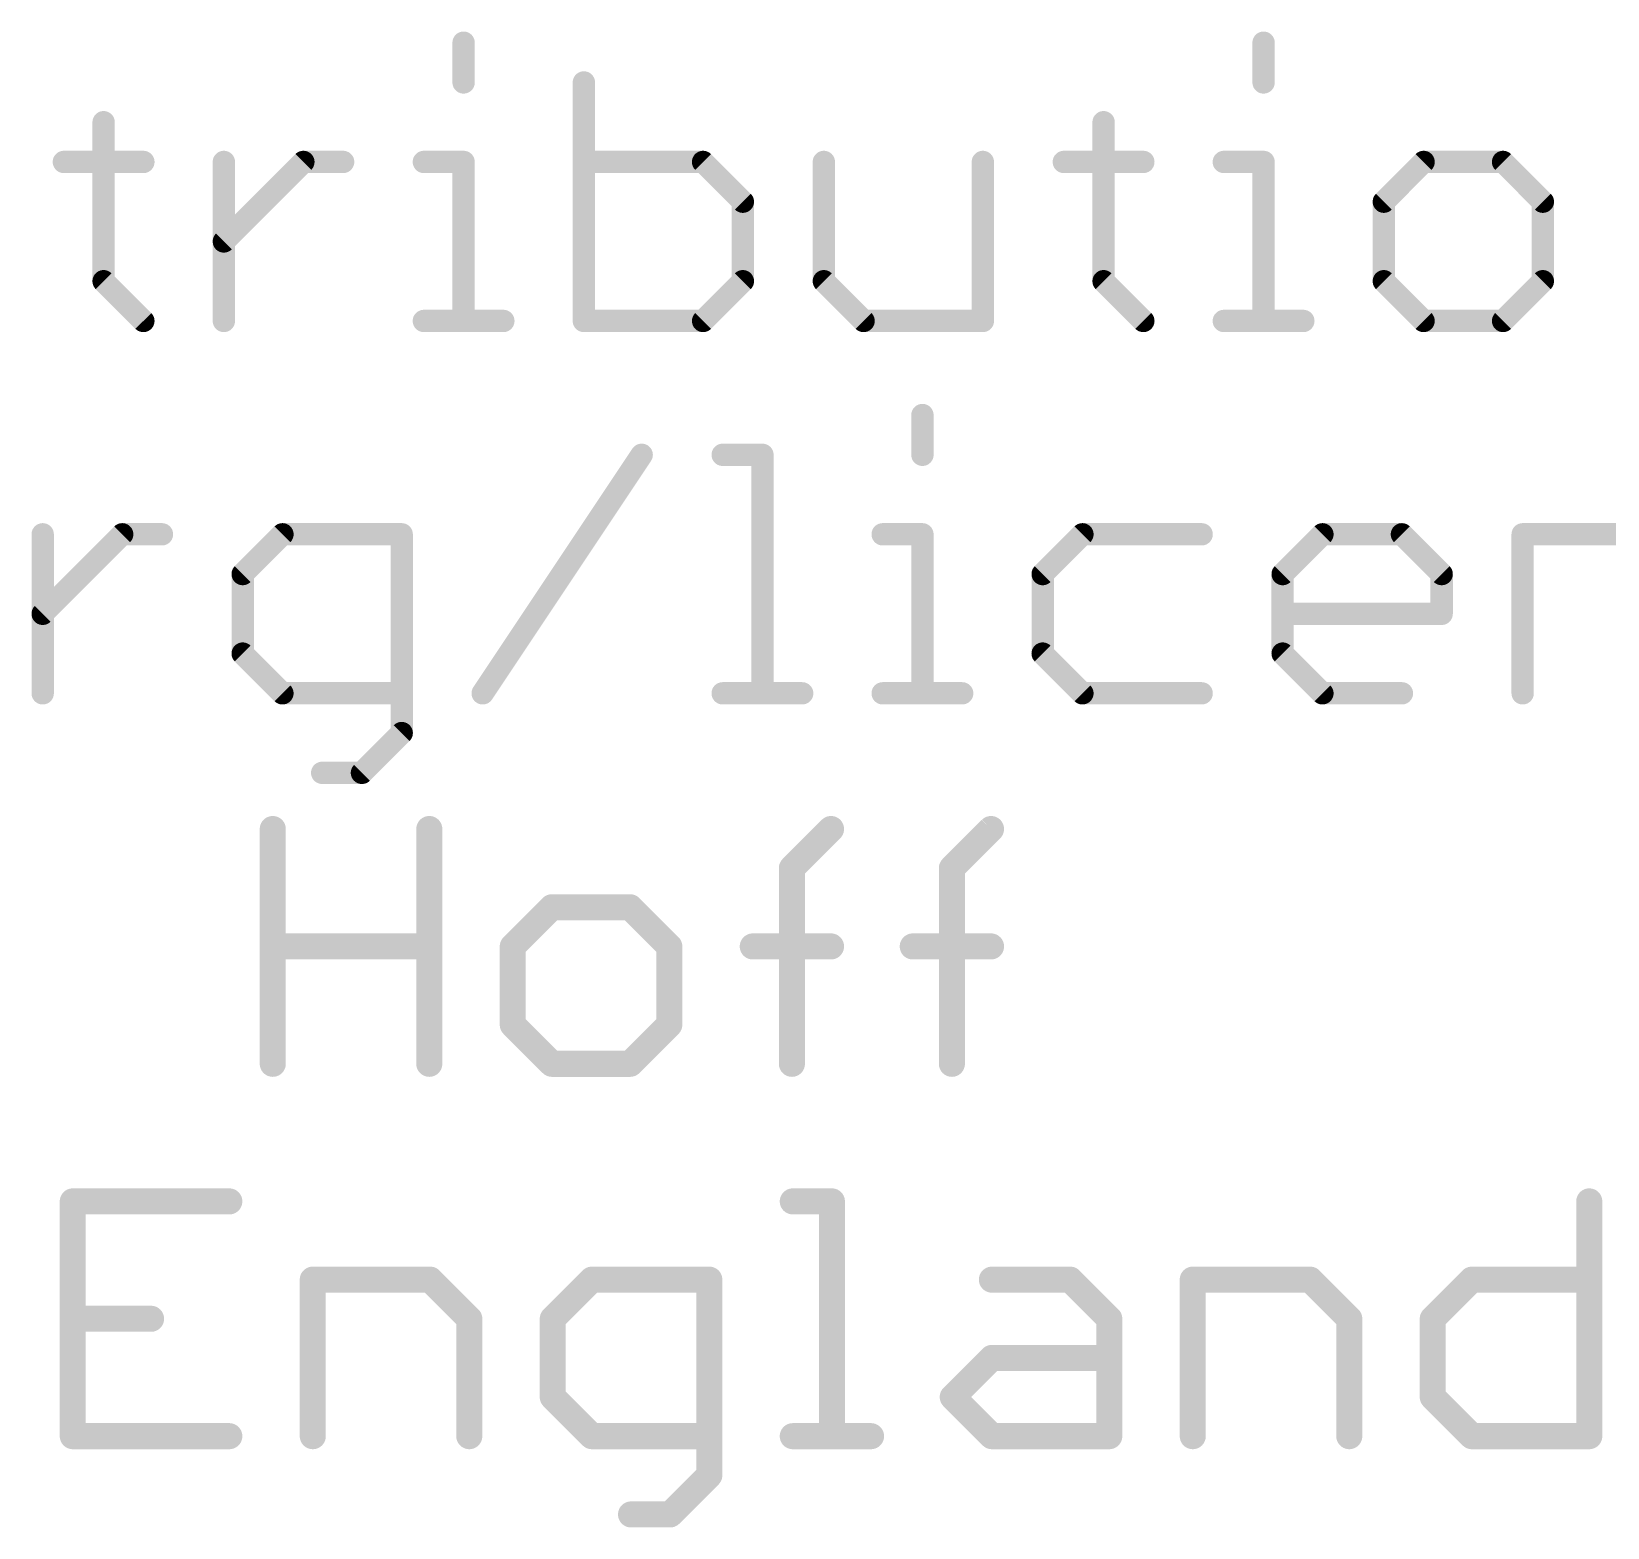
# Model space of a CAD drawing. Extents: x -33 to 74, y -22 to 37.
# Drawn here: x 25.77 to 36.52, y -22.12 to -11.92 of the extents above; entities that cross this region are included whole.
import ezdxf

# ---------------------------------------------------------------- set-up
doc = ezdxf.new("R2010")
doc.units = 0
doc.layers.add('51', color=53, linetype='CONTINUOUS')

msp = doc.modelspace()

# ---------------------------------------------------------------- linework, layer by layer
at = {"layer": '51'}
for points, const_width in [([(28.7207, -11.9956), (28.7207, -12.2668)], 0.1524), ([(34.1779, -11.9956), (34.1779, -12.2668)], 0.1524), ([(29.541, -12.2668), (29.541, -13.8938)], 0.1524), ([(26.265, -12.538), (26.265, -13.6226)], 0.1524), ([(33.0865, -12.538), (33.0865, -13.6226)], 0.1524), ([(25.9938, -12.8091), (26.5362, -12.8091)], 0.1524), ([(27.0853, -13.8938), (27.0853, -12.8091)], 0.1524), ([(27.0853, -13.3515), (27.6276, -12.8091)], 0.1524), ([(27.6276, -12.8091), (27.8988, -12.8091)], 0.1524), ([(28.4496, -12.8091), (28.7207, -12.8091)], 0.1524), ([(28.7207, -12.8091), (28.7207, -13.8938)], 0.1524), ([(30.3545, -12.8091), (29.541, -12.8091)], 0.1524), ([(30.6257, -13.0803), (30.3545, -12.8091)], 0.1524), ([(31.1782, -12.8091), (31.1782, -13.6226)], 0.1524), ([(32.2628, -13.8938), (32.2628, -12.8091)], 0.1524), ([(32.8153, -12.8091), (33.3576, -12.8091)], 0.1524), ([(33.9067, -12.8091), (34.1779, -12.8091)], 0.1524), ([(34.1779, -12.8091), (34.1779, -13.8938)], 0.1524), ([(35.2693, -12.8091), (34.9982, -13.0803)], 0.1524), ([(35.8117, -12.8091), (35.2693, -12.8091)], 0.1524), ([(36.0828, -13.0803), (35.8117, -12.8091)], 0.1524), ([(30.6257, -13.6226), (30.6257, -13.0803)], 0.1524), ([(34.9982, -13.0803), (34.9982, -13.6226)], 0.1524), ([(36.0828, -13.6226), (36.0828, -13.0803)], 0.1524), ([(26.265, -13.6226), (26.5362, -13.8938)], 0.1524), ([(30.3545, -13.8938), (30.6257, -13.6226)], 0.1524), ([(31.1782, -13.6226), (31.4493, -13.8938)], 0.1524), ([(33.0865, -13.6226), (33.3576, -13.8938)], 0.1524), ([(34.9982, -13.6226), (35.2693, -13.8938)], 0.1524), ([(35.8117, -13.8938), (36.0828, -13.6226)], 0.1524), ([(28.4496, -13.8938), (28.9919, -13.8938)], 0.1524), ([(29.541, -13.8938), (30.3545, -13.8938)], 0.1524), ([(31.4493, -13.8938), (32.2628, -13.8938)], 0.1524), ([(33.9067, -13.8938), (34.4491, -13.8938)], 0.1524), ([(35.2693, -13.8938), (35.8117, -13.8938)], 0.1524), ([(31.8506, -14.5356), (31.8506, -14.8068)], 0.1524), ([(28.8508, -16.4338), (29.9355, -14.8068)], 0.1524), ([(30.488, -14.8068), (30.7591, -14.8068)], 0.1524), ([(30.7591, -14.8068), (30.7591, -16.4338)], 0.1524), ([(25.8494, -16.4338), (25.8494, -15.3491)], 0.1524), ([(25.8494, -15.8915), (26.3917, -15.3491)], 0.1524), ([(26.3917, -15.3491), (26.6629, -15.3491)], 0.1524), ([(27.4848, -15.3491), (27.2137, -15.6203)], 0.1524), ([(28.2983, -15.3491), (27.4848, -15.3491)], 0.1524), ([(28.2983, -16.705), (28.2983, -15.3491)], 0.1524), ([(31.5794, -15.3491), (31.8506, -15.3491)], 0.1524), ([(31.8506, -15.3491), (31.8506, -16.4338)], 0.1524), ([(32.942, -15.3491), (32.6709, -15.6203)], 0.1524), ([(33.7555, -15.3491), (32.942, -15.3491)], 0.1524), ([(34.308, -15.6203), (34.5792, -15.3491)], 0.1524), ([(34.5792, -15.3491), (35.1215, -15.3491)], 0.1524), ([(35.1215, -15.3491), (35.3927, -15.6203)], 0.1524), ([(35.9452, -16.4338), (35.9452, -15.3491)], 0.1524), ([(35.9452, -15.3491), (36.7587, -15.3491)], 0.1524), ([(27.2137, -15.6203), (27.2137, -16.1626)], 0.1524), ([(32.6709, -15.6203), (32.6709, -16.1626)], 0.1524), ([(34.308, -16.1626), (34.308, -15.6203)], 0.1524), ([(35.3927, -15.6203), (35.3927, -15.8915)], 0.1524), ([(35.3927, -15.8915), (34.308, -15.8915)], 0.1524), ([(27.2137, -16.1626), (27.4848, -16.4338)], 0.1524), ([(32.6709, -16.1626), (32.942, -16.4338)], 0.1524), ([(34.5792, -16.4338), (34.308, -16.1626)], 0.1524), ([(27.4848, -16.4338), (28.2983, -16.4338)], 0.1524), ([(30.488, -16.4338), (31.0303, -16.4338)], 0.1524), ([(31.5794, -16.4338), (32.1217, -16.4338)], 0.1524), ([(32.942, -16.4338), (33.7555, -16.4338)], 0.1524), ([(35.1215, -16.4338), (34.5792, -16.4338)], 0.1524), ([(28.0272, -16.9761), (28.2983, -16.705)], 0.1524), ([(27.756, -16.9761), (28.0272, -16.9761)], 0.1524), ([(27.419, -18.9611), (27.419, -17.3595)], 0.1778), ([(28.4867, -17.3595), (28.4867, -18.9611)], 0.1778), ([(30.9602, -17.6265), (31.2271, -17.3595)], 0.1778), ([(32.0517, -17.6265), (32.3186, -17.3595)], 0.1778), ([(30.9602, -18.9611), (30.9602, -17.6265)], 0.1778), ([(32.0517, -18.9611), (32.0517, -17.6265)], 0.1778), ([(29.3231, -17.8934), (29.0561, -18.1603)], 0.1778), ([(29.8569, -17.8934), (29.3231, -17.8934)], 0.1778), ([(30.1238, -18.1603), (29.8569, -17.8934)], 0.1778), ([(27.419, -18.1603), (28.4867, -18.1603)], 0.1778), ([(29.0561, -18.1603), (29.0561, -18.6942)], 0.1778), ([(30.1238, -18.6942), (30.1238, -18.1603)], 0.1778), ([(30.6933, -18.1603), (31.2271, -18.1603)], 0.1778), ([(31.7847, -18.1603), (32.3186, -18.1603)], 0.1778), ([(29.0561, -18.6942), (29.3231, -18.9611)], 0.1778), ([(29.8569, -18.9611), (30.1238, -18.6942)], 0.1778), ([(29.3231, -18.9611), (29.8569, -18.9611)], 0.1778), ([(27.1224, -19.8995), (26.0547, -19.8995)], 0.1778), ([(26.0547, -19.8995), (26.0547, -21.5011)], 0.1778), ([(30.9662, -19.8995), (31.2331, -19.8995)], 0.1778), ([(31.2331, -19.8995), (31.2331, -21.5011)], 0.1778), ([(36.3996, -19.8995), (36.3996, -21.5011)], 0.1778), ([(27.6918, -21.5011), (27.6918, -20.4334)], 0.1778), ([(27.6918, -20.4334), (28.4926, -20.4334)], 0.1778), ([(28.4926, -20.4334), (28.7596, -20.7003)], 0.1778), ([(29.5959, -20.4334), (29.329, -20.7003)], 0.1778), ([(30.3967, -20.4334), (29.5959, -20.4334)], 0.1778), ([(30.3967, -21.768), (30.3967, -20.4334)], 0.1778), ([(32.3245, -20.4334), (32.8584, -20.4334)], 0.1778), ([(32.8584, -20.4334), (33.1253, -20.7003)], 0.1778), ([(33.6947, -21.5011), (33.6947, -20.4334)], 0.1778), ([(33.6947, -20.4334), (34.4955, -20.4334)], 0.1778), ([(34.4955, -20.4334), (34.7625, -20.7003)], 0.1778), ([(35.3319, -20.7003), (35.5988, -20.4334)], 0.1778), ([(35.5988, -20.4334), (36.3996, -20.4334)], 0.1778), ([(26.0547, -20.7003), (26.5885, -20.7003)], 0.1778), ([(28.7596, -20.7003), (28.7596, -21.5011)], 0.1778), ([(29.329, -20.7003), (29.329, -21.2342)], 0.1778), ([(33.1253, -20.7003), (33.1253, -21.5011)], 0.1778), ([(34.7625, -20.7003), (34.7625, -21.5011)], 0.1778), ([(35.3319, -21.2342), (35.3319, -20.7003)], 0.1778), ([(32.0576, -21.2342), (32.3245, -20.9672)], 0.1778), ([(32.3245, -20.9672), (33.1253, -20.9672)], 0.1778), ([(29.329, -21.2342), (29.5959, -21.5011)], 0.1778), ([(32.3245, -21.5011), (32.0576, -21.2342)], 0.1778), ([(35.5988, -21.5011), (35.3319, -21.2342)], 0.1778), ([(26.0547, -21.5011), (27.1224, -21.5011)], 0.1778), ([(29.5959, -21.5011), (30.3967, -21.5011)], 0.1778), ([(30.9662, -21.5011), (31.5, -21.5011)], 0.1778), ([(33.1253, -21.5011), (32.3245, -21.5011)], 0.1778), ([(36.3996, -21.5011), (35.5988, -21.5011)], 0.1778), ([(30.1298, -22.035), (30.3967, -21.768)], 0.1778), ([(29.8629, -22.035), (30.1298, -22.035)], 0.1778)]:
    msp.add_lwpolyline(points, dxfattribs=dict(at, const_width=const_width))
for points, const_width in [([(28.7588, -11.9956, 1), (28.6826, -11.9956)], 0.0762), ([(34.216, -11.9956, 1), (34.1398, -11.9956)], 0.0762), ([(28.6826, -12.2668, 1), (28.7588, -12.2668)], 0.0762), ([(29.5791, -12.2668, 1), (29.5029, -12.2668)], 0.0762), ([(34.1398, -12.2668, 1), (34.216, -12.2668)], 0.0762), ([(26.3031, -12.538, 1), (26.2269, -12.538)], 0.0762), ([(33.1246, -12.538, 1), (33.0484, -12.538)], 0.0762), ([(25.9938, -12.771, 1), (25.9938, -12.8472)], 0.0762), ([(26.5362, -12.8472, 1), (26.5362, -12.771)], 0.0762), ([(27.1234, -12.8091, 1), (27.0472, -12.8091)], 0.0762), ([(27.6276, -12.771, 1), (27.6276, -12.8472)], 0.0762), ([(27.6545, -12.8361, 1), (27.6006, -12.7822)], 0.0762), ([(27.8988, -12.8472, 1), (27.8988, -12.771)], 0.0762), ([(28.4496, -12.771, 1), (28.4496, -12.8472)], 0.0762), ([(28.7588, -12.8091, 1), (28.6826, -12.8091)], 0.0762), ([(28.7207, -12.8472, 1), (28.7207, -12.771)], 0.0762), ([(29.541, -12.771, 1), (29.541, -12.8472)], 0.0762), ([(30.3814, -12.7822, 1), (30.3275, -12.8361)], 0.0762), ([(30.3545, -12.8472, 1), (30.3545, -12.771)], 0.0762), ([(31.2163, -12.8091, 1), (31.1401, -12.8091)], 0.0762), ([(32.3009, -12.8091, 1), (32.2247, -12.8091)], 0.0762), ([(32.8153, -12.771, 1), (32.8153, -12.8472)], 0.0762), ([(33.3576, -12.8472, 1), (33.3576, -12.771)], 0.0762), ([(33.9067, -12.771, 1), (33.9067, -12.8472)], 0.0762), ([(34.216, -12.8091, 1), (34.1398, -12.8091)], 0.0762), ([(34.1779, -12.8472, 1), (34.1779, -12.771)], 0.0762), ([(35.2693, -12.771, 1), (35.2693, -12.8472)], 0.0762), ([(35.2963, -12.8361, 1), (35.2424, -12.7822)], 0.0762), ([(35.8386, -12.7822, 1), (35.7847, -12.8361)], 0.0762), ([(35.8117, -12.8472, 1), (35.8117, -12.771)], 0.0762), ([(30.6638, -13.0803, 1), (30.5876, -13.0803)], 0.0762), ([(35.0363, -13.0803, 1), (34.9601, -13.0803)], 0.0762), ([(36.1209, -13.0803, 1), (36.0447, -13.0803)], 0.0762), ([(30.5987, -13.1072, 1), (30.6526, -13.0534)], 0.0762), ([(34.9712, -13.0534, 1), (35.0251, -13.1072)], 0.0762), ([(36.0559, -13.1072, 1), (36.1098, -13.0534)], 0.0762), ([(27.0583, -13.3245, 1), (27.1122, -13.3784)], 0.0762), ([(26.2919, -13.5957, 1), (26.238, -13.6496)], 0.0762), ([(26.2269, -13.6226, 1), (26.3031, -13.6226)], 0.0762), ([(30.5876, -13.6226, 1), (30.6638, -13.6226)], 0.0762), ([(30.6526, -13.6496, 1), (30.5987, -13.5957)], 0.0762), ([(31.2051, -13.5957, 1), (31.1512, -13.6496)], 0.0762), ([(31.1401, -13.6226, 1), (31.2163, -13.6226)], 0.0762), ([(33.1134, -13.5957, 1), (33.0595, -13.6496)], 0.0762), ([(33.0484, -13.6226, 1), (33.1246, -13.6226)], 0.0762), ([(35.0251, -13.5957, 1), (34.9712, -13.6496)], 0.0762), ([(34.9601, -13.6226, 1), (35.0363, -13.6226)], 0.0762), ([(36.0447, -13.6226, 1), (36.1209, -13.6226)], 0.0762), ([(36.1098, -13.6496, 1), (36.0559, -13.5957)], 0.0762), ([(26.5092, -13.9207, 1), (26.5631, -13.8669)], 0.0762), ([(27.0472, -13.8938, 1), (27.1234, -13.8938)], 0.0762), ([(28.4496, -13.8557, 1), (28.4496, -13.9319)], 0.0762), ([(28.6826, -13.8938, 1), (28.7588, -13.8938)], 0.0762), ([(28.9919, -13.9319, 1), (28.9919, -13.8557)], 0.0762), ([(29.541, -13.8557, 1), (29.541, -13.9319)], 0.0762), ([(29.5029, -13.8938, 1), (29.5791, -13.8938)], 0.0762), ([(30.3276, -13.8669, 1), (30.3814, -13.9207)], 0.0762), ([(30.3545, -13.9319, 1), (30.3545, -13.8557)], 0.0762), ([(31.4493, -13.8557, 1), (31.4493, -13.9319)], 0.0762), ([(31.4224, -13.9207, 1), (31.4763, -13.8669)], 0.0762), ([(32.2247, -13.8938, 1), (32.3009, -13.8938)], 0.0762), ([(32.2628, -13.9319, 1), (32.2628, -13.8557)], 0.0762), ([(33.3307, -13.9207, 1), (33.3846, -13.8669)], 0.0762), ([(33.9067, -13.8557, 1), (33.9067, -13.9319)], 0.0762), ([(34.1398, -13.8938, 1), (34.216, -13.8938)], 0.0762), ([(34.4491, -13.9319, 1), (34.4491, -13.8557)], 0.0762), ([(35.2693, -13.8557, 1), (35.2693, -13.9319)], 0.0762), ([(35.2424, -13.9207, 1), (35.2963, -13.8669)], 0.0762), ([(35.7847, -13.8669, 1), (35.8386, -13.9207)], 0.0762), ([(35.8117, -13.9319, 1), (35.8117, -13.8557)], 0.0762), ([(31.8887, -14.5356, 1), (31.8125, -14.5356)], 0.0762), ([(29.9672, -14.8279, 1), (29.9038, -14.7857)], 0.0762), ([(30.488, -14.7687, 1), (30.488, -14.8449)], 0.0762), ([(30.7972, -14.8068, 1), (30.721, -14.8068)], 0.0762), ([(30.7591, -14.8449, 1), (30.7591, -14.7687)], 0.0762), ([(31.8125, -14.8068, 1), (31.8887, -14.8068)], 0.0762), ([(25.8875, -15.3491, 1), (25.8113, -15.3491)], 0.0762), ([(26.3917, -15.311, 1), (26.3917, -15.3872)], 0.0762), ([(26.4186, -15.3761, 1), (26.3648, -15.3222)], 0.0762), ([(26.6629, -15.3872, 1), (26.6629, -15.311)], 0.0762), ([(27.4848, -15.311, 1), (27.4848, -15.3872)], 0.0762), ([(27.5118, -15.3761, 1), (27.4579, -15.3222)], 0.0762), ([(28.3364, -15.3491, 1), (28.2602, -15.3491)], 0.0762), ([(28.2983, -15.3872, 1), (28.2983, -15.311)], 0.0762), ([(31.5794, -15.311, 1), (31.5794, -15.3872)], 0.0762), ([(31.8887, -15.3491, 1), (31.8125, -15.3491)], 0.0762), ([(31.8506, -15.3872, 1), (31.8506, -15.311)], 0.0762), ([(32.942, -15.311, 1), (32.942, -15.3872)], 0.0762), ([(32.969, -15.3761, 1), (32.9151, -15.3222)], 0.0762), ([(33.7555, -15.3872, 1), (33.7555, -15.311)], 0.0762), ([(34.5792, -15.311, 1), (34.5792, -15.3872)], 0.0762), ([(34.6061, -15.3761, 1), (34.5522, -15.3222)], 0.0762), ([(35.1484, -15.3222, 1), (35.0946, -15.3761)], 0.0762), ([(35.1215, -15.3872, 1), (35.1215, -15.311)], 0.0762), ([(35.9833, -15.3491, 1), (35.9071, -15.3491)], 0.0762), ([(35.9452, -15.311, 1), (35.9452, -15.3872)], 0.0762), ([(27.2518, -15.6203, 1), (27.1756, -15.6203)], 0.0762), ([(27.1867, -15.5934, 1), (27.2406, -15.6472)], 0.0762), ([(32.709, -15.6203, 1), (32.6328, -15.6203)], 0.0762), ([(32.6439, -15.5934, 1), (32.6978, -15.6472)], 0.0762), ([(34.3461, -15.6203, 1), (34.2699, -15.6203)], 0.0762), ([(34.2811, -15.5934, 1), (34.335, -15.6472)], 0.0762), ([(35.4308, -15.6203, 1), (35.3546, -15.6203)], 0.0762), ([(35.3657, -15.6472, 1), (35.4196, -15.5934)], 0.0762), ([(25.8224, -15.8645, 1), (25.8763, -15.9184)], 0.0762), ([(34.308, -15.8534, 1), (34.308, -15.9296)], 0.0762), ([(35.3546, -15.8915, 1), (35.4308, -15.8915)], 0.0762), ([(35.3927, -15.9296, 1), (35.3927, -15.8534)], 0.0762), ([(27.2406, -16.1357, 1), (27.1867, -16.1896)], 0.0762), ([(27.1756, -16.1626, 1), (27.2518, -16.1626)], 0.0762), ([(32.6978, -16.1357, 1), (32.6439, -16.1896)], 0.0762), ([(32.6328, -16.1626, 1), (32.709, -16.1626)], 0.0762), ([(34.335, -16.1357, 1), (34.2811, -16.1896)], 0.0762), ([(34.2699, -16.1626, 1), (34.3461, -16.1626)], 0.0762), ([(25.8113, -16.4338, 1), (25.8875, -16.4338)], 0.0762), ([(27.4848, -16.3957, 1), (27.4848, -16.4719)], 0.0762), ([(27.4579, -16.4607, 1), (27.5118, -16.4069)], 0.0762), ([(28.2983, -16.4719, 1), (28.2983, -16.3957)], 0.0762), ([(28.8191, -16.4127, 1), (28.8825, -16.4549)], 0.0762), ([(30.488, -16.3957, 1), (30.488, -16.4719)], 0.0762), ([(30.721, -16.4338, 1), (30.7972, -16.4338)], 0.0762), ([(31.0303, -16.4719, 1), (31.0303, -16.3957)], 0.0762), ([(31.5794, -16.3957, 1), (31.5794, -16.4719)], 0.0762), ([(31.8125, -16.4338, 1), (31.8887, -16.4338)], 0.0762), ([(32.1217, -16.4719, 1), (32.1217, -16.3957)], 0.0762), ([(32.942, -16.3957, 1), (32.942, -16.4719)], 0.0762), ([(32.9151, -16.4607, 1), (32.969, -16.4069)], 0.0762), ([(33.7555, -16.4719, 1), (33.7555, -16.3957)], 0.0762), ([(34.5792, -16.3957, 1), (34.5792, -16.4719)], 0.0762), ([(34.5522, -16.4607, 1), (34.6061, -16.4069)], 0.0762), ([(35.1215, -16.4719, 1), (35.1215, -16.3957)], 0.0762), ([(35.9071, -16.4338, 1), (35.9833, -16.4338)], 0.0762), ([(28.3253, -16.7319, 1), (28.2714, -16.678)], 0.0762), ([(28.2602, -16.705, 1), (28.3364, -16.705)], 0.0762), ([(27.756, -16.938, 1), (27.756, -17.0142)], 0.0762), ([(28.0002, -16.9492, 1), (28.0541, -17.0031)], 0.0762), ([(28.0272, -17.0142, 1), (28.0272, -16.938)], 0.0762), ([(27.4634, -17.3595, 1), (27.3745, -17.3595)], 0.0889), ([(28.5311, -17.3595, 1), (28.4422, -17.3595)], 0.0889), ([(31.2586, -17.391, 1), (31.1957, -17.3281)], 0.0889), ([(32.35, -17.391, 1), (32.2872, -17.3281)], 0.0889), ([(30.9288, -17.595, 1), (30.9916, -17.6579)], 0.0889), ([(31.0047, -17.6265, 1), (30.9158, -17.6265)], 0.0889), ([(32.0961, -17.6265, 1), (32.0072, -17.6265)], 0.0889), ([(32.0202, -17.595, 1), (32.0831, -17.6579)], 0.0889), ([(29.3231, -17.8489, 1), (29.3231, -17.9378)], 0.0889), ([(29.3545, -17.9248, 1), (29.2916, -17.862)], 0.0889), ([(29.8883, -17.862, 1), (29.8255, -17.9248)], 0.0889), ([(29.8569, -17.9378, 1), (29.8569, -17.8489)], 0.0889), ([(27.419, -18.1159, 1), (27.419, -18.2048)], 0.0889), ([(28.4867, -18.2048, 1), (28.4867, -18.1159)], 0.0889), ([(29.1006, -18.1603, 1), (29.0117, -18.1603)], 0.0889), ([(29.0247, -18.1289, 1), (29.0876, -18.1917)], 0.0889), ([(30.1683, -18.1603, 1), (30.0794, -18.1603)], 0.0889), ([(30.0924, -18.1917, 1), (30.1553, -18.1289)], 0.0889), ([(30.6933, -18.1159, 1), (30.6933, -18.2048)], 0.0889), ([(31.2271, -18.2048, 1), (31.2271, -18.1159)], 0.0889), ([(31.7847, -18.1159, 1), (31.7847, -18.2048)], 0.0889), ([(32.3186, -18.2048, 1), (32.3186, -18.1159)], 0.0889), ([(29.0876, -18.6627, 1), (29.0247, -18.7256)], 0.0889), ([(29.0117, -18.6942, 1), (29.1006, -18.6942)], 0.0889), ([(30.0794, -18.6942, 1), (30.1683, -18.6942)], 0.0889), ([(30.1553, -18.7256, 1), (30.0924, -18.6627)], 0.0889), ([(27.3745, -18.9611, 1), (27.4634, -18.9611)], 0.0889), ([(28.4422, -18.9611, 1), (28.5311, -18.9611)], 0.0889), ([(29.3231, -18.9167, 1), (29.3231, -19.0056)], 0.0889), ([(29.2916, -18.9925, 1), (29.3545, -18.9297)], 0.0889), ([(29.8255, -18.9297, 1), (29.8883, -18.9925)], 0.0889), ([(29.8569, -19.0056, 1), (29.8569, -18.9167)], 0.0889), ([(30.9158, -18.9611, 1), (31.0047, -18.9611)], 0.0889), ([(32.0072, -18.9611, 1), (32.0961, -18.9611)], 0.0889), ([(26.0547, -19.8551, 1), (26.0547, -19.944)], 0.0889), ([(26.0991, -19.8995, 1), (26.0102, -19.8995)], 0.0889), ([(27.1224, -19.944, 1), (27.1224, -19.8551)], 0.0889), ([(30.9662, -19.8551, 1), (30.9662, -19.944)], 0.0889), ([(31.2775, -19.8995, 1), (31.1886, -19.8995)], 0.0889), ([(31.2331, -19.944, 1), (31.2331, -19.8551)], 0.0889), ([(36.4441, -19.8995, 1), (36.3552, -19.8995)], 0.0889), ([(27.6918, -20.3889, 1), (27.6918, -20.4778)], 0.0889), ([(27.7363, -20.4334, 1), (27.6474, -20.4334)], 0.0889), ([(28.5241, -20.402, 1), (28.4612, -20.4648)], 0.0889), ([(28.4926, -20.4778, 1), (28.4926, -20.3889)], 0.0889), ([(29.5959, -20.3889, 1), (29.5959, -20.4778)], 0.0889), ([(29.6274, -20.4648, 1), (29.5645, -20.402)], 0.0889), ([(30.4412, -20.4334, 1), (30.3523, -20.4334)], 0.0889), ([(30.3967, -20.4778, 1), (30.3967, -20.3889)], 0.0889), ([(32.3245, -20.3889, 1), (32.3245, -20.4778)], 0.0889), ([(32.8898, -20.402, 1), (32.8269, -20.4648)], 0.0889), ([(32.8584, -20.4778, 1), (32.8584, -20.3889)], 0.0889), ([(33.6947, -20.3889, 1), (33.6947, -20.4778)], 0.0889), ([(33.7392, -20.4334, 1), (33.6503, -20.4334)], 0.0889), ([(34.527, -20.402, 1), (34.4641, -20.4648)], 0.0889), ([(34.4955, -20.4778, 1), (34.4955, -20.3889)], 0.0889), ([(35.5988, -20.3889, 1), (35.5988, -20.4778)], 0.0889), ([(35.6303, -20.4648, 1), (35.5674, -20.402)], 0.0889), ([(36.3996, -20.4778, 1), (36.3996, -20.3889)], 0.0889), ([(26.0547, -20.6559, 1), (26.0547, -20.7448)], 0.0889), ([(26.5885, -20.7448, 1), (26.5885, -20.6559)], 0.0889), ([(28.804, -20.7003, 1), (28.7151, -20.7003)], 0.0889), ([(28.7281, -20.7317, 1), (28.791, -20.6689)], 0.0889), ([(29.3734, -20.7003, 1), (29.2845, -20.7003)], 0.0889), ([(29.2976, -20.6689, 1), (29.3604, -20.7317)], 0.0889), ([(33.1698, -20.7003, 1), (33.0809, -20.7003)], 0.0889), ([(33.0939, -20.7317, 1), (33.1567, -20.6689)], 0.0889), ([(34.8069, -20.7003, 1), (34.718, -20.7003)], 0.0889), ([(34.731, -20.7317, 1), (34.7939, -20.6689)], 0.0889), ([(35.3005, -20.6689, 1), (35.3633, -20.7317)], 0.0889), ([(35.3764, -20.7003, 1), (35.2875, -20.7003)], 0.0889), ([(32.3245, -20.9228, 1), (32.3245, -21.0117)], 0.0889), ([(32.3559, -20.9987, 1), (32.2931, -20.9358)], 0.0889), ([(33.1253, -21.0117, 1), (33.1253, -20.9228)], 0.0889), ([(29.3604, -21.2027, 1), (29.2976, -21.2656)], 0.0889), ([(32.089, -21.2027, 1), (32.0262, -21.2656)], 0.0889), ([(32.0262, -21.2027, 1), (32.089, -21.2656)], 0.0889), ([(35.3633, -21.2027, 1), (35.3005, -21.2656)], 0.0889), ([(29.2845, -21.2342, 1), (29.3734, -21.2342)], 0.0889), ([(35.2875, -21.2342, 1), (35.3764, -21.2342)], 0.0889), ([(26.0547, -21.4566, 1), (26.0547, -21.5456)], 0.0889), ([(26.0102, -21.5011, 1), (26.0991, -21.5011)], 0.0889), ([(27.1224, -21.5456, 1), (27.1224, -21.4566)], 0.0889), ([(27.6474, -21.5011, 1), (27.7363, -21.5011)], 0.0889), ([(28.7151, -21.5011, 1), (28.804, -21.5011)], 0.0889), ([(29.5959, -21.4566, 1), (29.5959, -21.5456)], 0.0889), ([(29.5645, -21.5325, 1), (29.6274, -21.4697)], 0.0889), ([(30.3967, -21.5456, 1), (30.3967, -21.4566)], 0.0889), ([(30.9662, -21.4566, 1), (30.9662, -21.5456)], 0.0889), ([(31.1886, -21.5011, 1), (31.2775, -21.5011)], 0.0889), ([(31.5, -21.5456, 1), (31.5, -21.4566)], 0.0889), ([(32.3245, -21.4566, 1), (32.3245, -21.5456)], 0.0889), ([(32.2931, -21.5325, 1), (32.3559, -21.4697)], 0.0889), ([(33.0809, -21.5011, 1), (33.1698, -21.5011)], 0.0889), ([(33.1253, -21.5456, 1), (33.1253, -21.4566)], 0.0889), ([(33.6503, -21.5011, 1), (33.7392, -21.5011)], 0.0889), ([(34.718, -21.5011, 1), (34.8069, -21.5011)], 0.0889), ([(35.5988, -21.4566, 1), (35.5988, -21.5456)], 0.0889), ([(35.5674, -21.5325, 1), (35.6303, -21.4697)], 0.0889), ([(36.3552, -21.5011, 1), (36.4441, -21.5011)], 0.0889), ([(36.3996, -21.5456, 1), (36.3996, -21.4566)], 0.0889), ([(30.4281, -21.7995, 1), (30.3653, -21.7366)], 0.0889), ([(30.3523, -21.768, 1), (30.4412, -21.768)], 0.0889), ([(29.8629, -21.9905, 1), (29.8629, -22.0794)], 0.0889), ([(30.0983, -22.0035, 1), (30.1612, -22.0664)], 0.0889), ([(30.1298, -22.0794, 1), (30.1298, -21.9905)], 0.0889)]:
    msp.add_lwpolyline(points, format="xyb", dxfattribs=dict(at, const_width=const_width))

doc.saveas('drawing.dxf')
